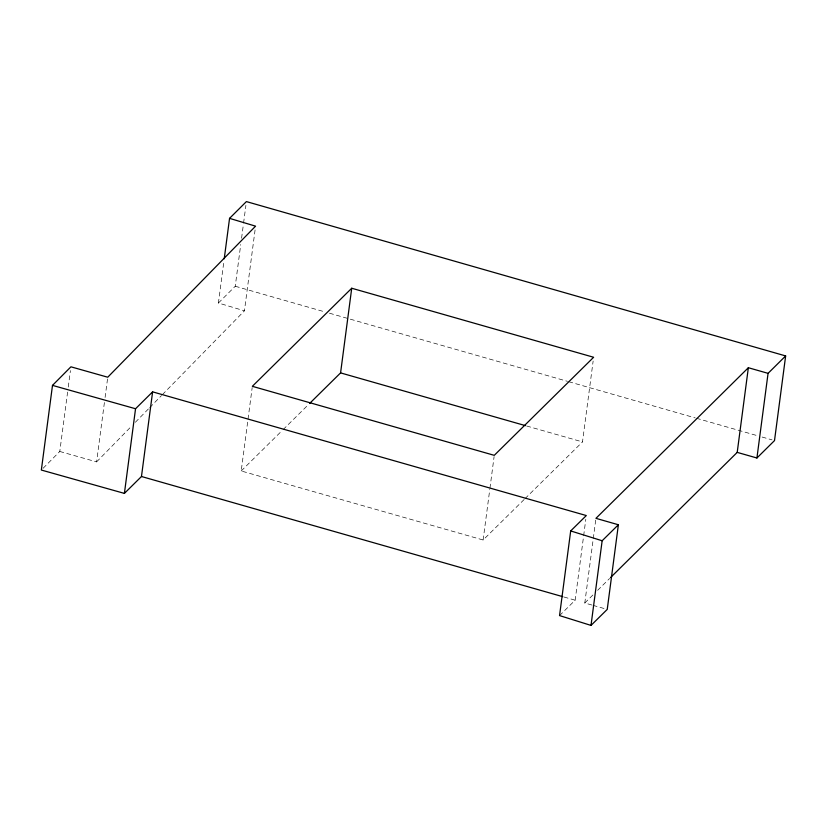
<?xml version="1.0" encoding="UTF-8"?>
<svg xmlns="http://www.w3.org/2000/svg" width="827" height="827" viewBox="0 0 827 827"><rect width="100%" height="100%" fill="white"/><g stroke="black" fill="none" stroke-linecap="round" stroke-linejoin="round"><path stroke-width="0.62" stroke-dasharray="4.13 3.1" d="M43.107 468.268L59.782 451.47L67.597 392.091M68.259 387.036L70.419 370.61M59.782 451.47L96.604 461.88L104.419 402.491M105.091 397.436L107.582 378.487M255.078 229.958L244.43 310.818L218.411 303.013L223.9 261.322M218.411 303.013L235.25 286.245L240.74 244.544M241.577 238.228L243.407 224.334M243.572 223.073L245.898 205.375M524.142 499.508L483.123 539.99L241.205 470.966L252.183 387.574M483.123 539.99L489.78 489.45M489.946 488.188L494.101 456.597M525.052 498.609L582.487 441.918L593.135 361.058M559.548 615.588L575.158 600.206L583.48 537.023M583.645 535.762L585.805 519.335M591.884 605.023L584.792 603.007L593.114 539.824M593.279 538.563L595.771 519.614M96.604 461.88L130.852 426.877M135.359 422.266L148.881 408.455M149.78 407.535L161.503 395.554M162.402 394.634L244.43 310.818M584.792 603.007L593.062 594.84M597.652 590.302L609.582 578.507M241.205 470.966L282.234 430.474M283.144 429.575L308.667 404.382M235.25 286.245L324.504 311.789M329.466 313.206L567.477 381.34M568.718 381.692L695.166 417.883M696.406 418.235L757.15 435.622M762.112 437.038L772.025 439.881M526.665 425.998L582.487 441.918M564.014 597.022L575.158 600.206M593.062 605.364L604.878 608.734"/><path stroke-width="1.24" d="M229.555 218.359L255.574 226.164L107.748 377.215L70.926 366.816L52.494 385.382L41.35 470.046L124.401 493.399L141.469 476.507L152.613 391.853L586.312 515.552L570.692 530.934L559.548 615.588L591.005 625.408L607.235 609.406L618.379 524.752L595.936 518.343L748.352 367.726L768.066 373.339L785.65 355.93L246.394 201.592L229.555 218.359L224.231 258.789M124.401 493.399L135.545 408.745L152.613 391.853M309.577 403.483L340.579 372.894L351.723 288.241L593.631 357.264L494.267 455.336L252.349 386.312L351.723 288.241M591.005 625.408L602.149 540.755L618.379 524.752M610.502 577.597L737.208 452.379L748.352 367.726M737.208 452.379L756.922 457.993L768.066 373.339M785.65 355.93L774.506 440.595L756.922 457.993M52.494 385.382L135.545 408.745M340.579 372.894L525.424 425.636M141.469 476.507L562.773 596.67M570.692 530.934L602.149 540.755"/></g></svg>
